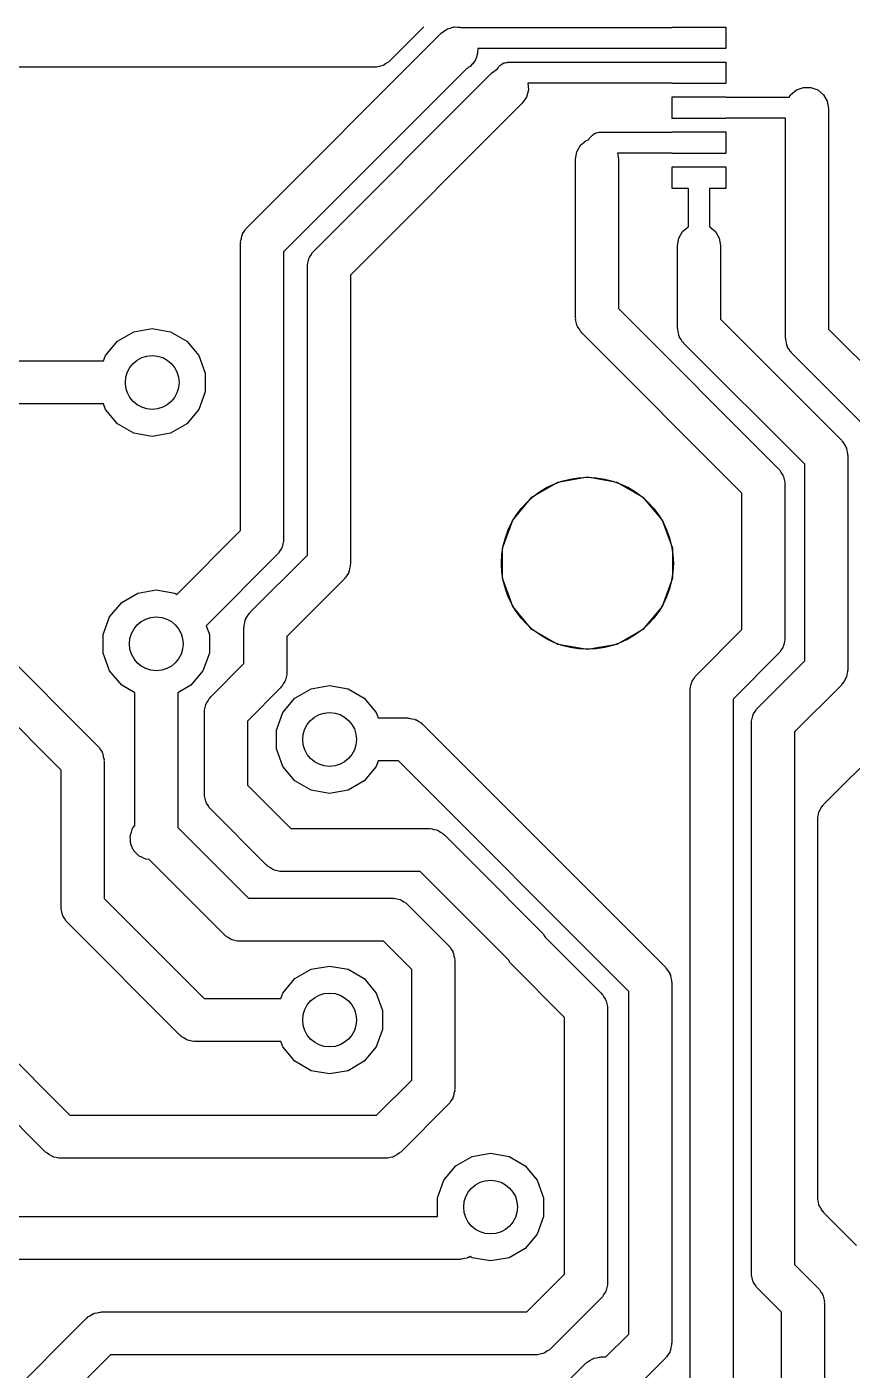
# Model space of a CAD drawing. Extents: x 39.6 to 114.5, y -93.8 to -28.4.
# Drawn here: x 50.55 to 65.91, y -67.87 to -42.88 of the extents above; entities that cross this region are included whole.
import ezdxf

# ---------------------------------------------------------------- set-up
doc = ezdxf.new("R2010")
doc.units = 0
doc.header["$MEASUREMENT"] = 0
doc.layers.add('BLACK', color=7, linetype='CONTINUOUS')

msp = doc.modelspace()

# ---------------------------------------------------------------- linework, layer by layer
at = {"layer": 'Black'}
for p, q in [((57.9154, -42.904), (57.3058, -43.5136)), ((57.9255, -42.8896), (57.9154, -42.904)), ((57.939, -42.8783), (57.9255, -42.8896)), ((58.2642, -42.9958), (58.307, -42.9658)), ((58.307, -42.9658), (58.347, -42.9322)), ((58.347, -42.9322), (58.3635, -42.9262)), ((58.3635, -42.9262), (58.378, -42.9161)), ((58.378, -42.9161), (58.4284, -42.9026)), ((58.4284, -42.9026), (58.4775, -42.8847)), ((58.4775, -42.8847), (58.4951, -42.8847)), ((58.4951, -42.8847), (58.5121, -42.8801)), ((58.5121, -42.8801), (58.5642, -42.8847)), ((58.5642, -42.8847), (58.6165, -42.8847)), ((58.6165, -42.8847), (58.6272, -42.8886)), ((58.6272, -42.8886), (62.5638, -42.8886)), ((62.5638, -42.8886), (62.5638, -42.8836)), ((62.5638, -42.8836), (63.5638, -42.8836)), ((63.5638, -42.8836), (63.5638, -43.2836)), ((54.6447, -46.6153), (58.2642, -42.9958)), ((58.9054, -43.4741), (58.8934, -43.507)), ((58.9229, -43.4438), (58.9054, -43.4741)), ((58.929, -43.4093), (58.9229, -43.4438)), ((58.9409, -43.3765), (58.929, -43.4093)), ((58.947, -43.307), (58.9409, -43.3415)), ((58.9409, -43.3415), (58.9409, -43.3765)), ((62.5638, -43.2786), (58.947, -43.2786)), ((58.947, -43.2786), (58.947, -43.2786)), ((58.947, -43.2786), (58.947, -43.307)), ((62.5638, -43.2836), (62.5638, -43.2786)), ((63.5638, -43.2836), (62.5638, -43.2836)), ((57.023, -43.6308), (50.3089, -43.6308)), ((58.7327, -43.6586), (55.3275, -47.0638)), ((57.0403, -43.6277), (57.023, -43.6308)), ((57.0579, -43.6293), (57.0403, -43.6277)), ((57.1083, -43.6158), (57.0579, -43.6293)), ((57.1598, -43.6067), (57.1083, -43.6158)), ((57.175, -43.5979), (57.1598, -43.6067)), ((57.192, -43.5933), (57.175, -43.5979)), ((57.2349, -43.5633), (57.192, -43.5933)), ((57.2801, -43.5372), (57.2349, -43.5633)), ((57.2914, -43.5237), (57.2801, -43.5372)), ((57.3058, -43.5136), (57.2914, -43.5237)), ((58.747, -43.6534), (58.7327, -43.6586)), ((58.7738, -43.6309), (58.747, -43.6534)), ((58.8041, -43.6134), (58.7738, -43.6309)), ((58.8266, -43.5866), (58.8041, -43.6134)), ((58.8534, -43.5641), (58.8266, -43.5866)), ((58.8709, -43.5338), (58.8534, -43.5641)), ((58.8934, -43.507), (58.8709, -43.5338)), ((59.204, -43.7354), (59.3102, -43.6609)), ((59.3102, -43.6609), (59.3247, -43.6403)), ((59.3247, -43.6403), (59.3374, -43.6183)), ((59.3374, -43.6183), (59.344, -43.6127)), ((59.344, -43.6127), (59.3489, -43.6057)), ((59.3489, -43.6057), (59.3589, -43.5957)), ((59.3589, -43.5957), (59.3659, -43.5908)), ((59.3659, -43.5908), (59.3715, -43.5842)), ((59.3715, -43.5842), (59.3935, -43.5715)), ((59.3935, -43.5715), (59.4144, -43.5569)), ((59.4144, -43.5569), (59.4227, -43.5546)), ((59.4227, -43.5546), (59.4301, -43.5504)), ((59.4301, -43.5504), (59.4552, -43.5459)), ((59.4552, -43.5459), (59.4798, -43.5393)), ((59.4798, -43.5393), (59.4883, -43.5401)), ((59.4883, -43.5401), (59.4968, -43.5386)), ((59.4968, -43.5386), (62.5638, -43.5386)), ((62.5638, -43.5386), (62.5638, -43.5336)), ((62.5638, -43.5336), (63.5638, -43.5336)), ((63.5638, -43.5336), (63.5638, -43.9336)), ((55.8893, -47.0501), (59.204, -43.7354)), ((62.5638, -43.9286), (59.8744, -43.9286)), ((59.8744, -43.9286), (59.8853, -44.0531)), ((62.5638, -43.9336), (62.5638, -43.9286)), ((63.5638, -43.9336), (62.5638, -43.9336)), ((59.8493, -44.1872), (59.7696, -44.301)), ((59.8853, -44.0531), (59.8493, -44.1872)), ((62.5638, -44.5836), (62.5638, -44.1836)), ((62.5638, -44.1836), (63.5638, -44.1836)), ((63.5638, -44.1836), (63.5638, -44.1886)), ((63.5638, -44.1886), (64.7415, -44.1886)), ((64.7415, -44.1886), (64.7684, -44.1421)), ((64.7684, -44.1421), (64.8748, -44.0528)), ((64.8748, -44.0528), (65.0053, -44.0053)), ((65.0053, -44.0053), (65.1443, -44.0053)), ((65.1443, -44.0053), (65.2748, -44.0528)), ((65.2748, -44.0528), (65.3812, -44.1421)), ((65.3812, -44.1421), (65.4507, -44.2624)), ((59.7696, -44.301), (56.5721, -47.4986)), ((65.4507, -44.2624), (65.4748, -44.3992)), ((65.4748, -44.3992), (65.4748, -47.7266)), ((63.5638, -44.5836), (62.5638, -44.5836)), ((64.6748, -44.5786), (63.5638, -44.5786)), ((63.5638, -44.5786), (63.5638, -44.5836)), ((64.6748, -47.7266), (64.6748, -44.5786)), ((61.0032, -44.978), (61.0138, -44.9597)), ((61.0138, -44.9597), (61.0204, -44.9541)), ((61.0204, -44.9541), (61.0253, -44.9471)), ((61.0253, -44.9471), (61.0767, -44.8957)), ((61.0767, -44.8957), (61.0837, -44.8908)), ((61.0837, -44.8908), (61.0893, -44.8842)), ((61.0893, -44.8842), (61.1113, -44.8715)), ((61.1113, -44.8715), (61.1322, -44.8569)), ((61.1322, -44.8569), (61.1405, -44.8546)), ((61.1405, -44.8546), (61.1479, -44.8504)), ((61.1479, -44.8504), (61.173, -44.8459)), ((61.173, -44.8459), (61.1976, -44.8393)), ((61.1976, -44.8393), (61.2062, -44.8401)), ((61.2062, -44.8401), (61.2146, -44.8386)), ((61.2146, -44.8386), (62.5638, -44.8386)), ((62.5638, -44.8386), (62.5638, -44.8336)), ((62.5638, -44.8336), (63.5638, -44.8336)), ((63.5638, -44.8336), (63.5638, -45.2336)), ((60.7632, -45.339), (60.7873, -45.2022)), ((60.7873, -45.2022), (60.8568, -45.0819)), ((60.8568, -45.0819), (60.9632, -44.9926)), ((60.9632, -44.9926), (61.0032, -44.978)), ((60.7632, -47.3456), (60.7632, -45.339)), ((62.5638, -45.2286), (61.5437, -45.2286)), ((61.5437, -45.2286), (61.5632, -45.339)), ((61.5632, -45.339), (61.5632, -47.3456)), ((62.5638, -45.2336), (62.5638, -45.2286)), ((63.5638, -45.2336), (62.5638, -45.2336)), ((62.5638, -45.8836), (62.5638, -45.4836)), ((62.5638, -45.4836), (63.5638, -45.4836)), ((63.5638, -45.4836), (63.5638, -45.8836)), ((62.8688, -45.8836), (62.5638, -45.8836)), ((62.8688, -46.5954), (62.8688, -45.8836)), ((63.5638, -45.8836), (63.2588, -45.8836)), ((63.2588, -45.8836), (63.2588, -46.5954)), ((54.565, -46.7291), (54.595, -46.6862)), ((54.595, -46.6862), (54.6211, -46.641)), ((54.6211, -46.641), (54.6346, -46.6297)), ((54.6346, -46.6297), (54.6447, -46.6153)), ((62.6879, -46.8068), (62.7574, -46.6865)), ((62.7574, -46.6865), (62.8638, -46.5972)), ((62.8638, -46.5972), (62.8688, -46.5954)), ((63.2588, -46.5954), (63.2638, -46.5972)), ((63.2638, -46.5972), (63.3702, -46.6865)), ((63.3702, -46.6865), (63.4397, -46.8068)), ((54.5275, -46.8981), (54.5306, -46.8808)), ((54.5275, -52.2472), (54.5275, -46.8981)), ((54.529, -46.8632), (54.5425, -46.8128)), ((54.5306, -46.8808), (54.529, -46.8632)), ((54.5425, -46.8128), (54.5516, -46.7613)), ((54.5516, -46.7613), (54.5604, -46.7461)), ((54.5604, -46.7461), (54.565, -46.7291)), ((62.6638, -46.9436), (62.6879, -46.8068)), ((62.6638, -47.7012), (62.6638, -46.9436)), ((63.4397, -46.8068), (63.4638, -46.9436)), ((63.4638, -46.9436), (63.4638, -47.7012)), ((55.3275, -47.0638), (55.3275, -52.4129)), ((55.7871, -47.2476), (55.7962, -47.1961)), ((55.7962, -47.1961), (55.805, -47.1809)), ((55.805, -47.1809), (55.8096, -47.1639)), ((55.8096, -47.1639), (55.8396, -47.121)), ((55.8396, -47.121), (55.8657, -47.0758)), ((55.8657, -47.0758), (55.8792, -47.0645)), ((55.8792, -47.0645), (55.8893, -47.0501)), ((55.7721, -47.3329), (55.7752, -47.3156)), ((55.7721, -52.7044), (55.7721, -47.3329)), ((55.7736, -47.298), (55.7871, -47.2476)), ((55.7752, -47.3156), (55.7736, -47.298)), ((60.7632, -48.2854), (60.7632, -47.3456)), ((61.5632, -47.3456), (61.5632, -48.1197)), ((56.5721, -47.4986), (56.5721, -52.8701)), ((62.6638, -48.4842), (62.6638, -47.7012)), ((63.4638, -47.7012), (63.4638, -48.3185)), ((64.6748, -48.6664), (64.6748, -47.7266)), ((65.4748, -47.7266), (65.4748, -48.5007)), ((61.5632, -48.1197), (64.5448, -51.1014)), ((60.7663, -48.3027), (60.7632, -48.2854)), ((60.7647, -48.3203), (60.7663, -48.3027)), ((60.7782, -48.3707), (60.7647, -48.3203)), ((60.7873, -48.4222), (60.7782, -48.3707)), ((60.7961, -48.4374), (60.7873, -48.4222)), ((60.8007, -48.4544), (60.7961, -48.4374)), ((60.8307, -48.4973), (60.8007, -48.4544)), ((63.4638, -48.3185), (65.7132, -50.568)), ((52.2379, -48.7246), (52.5396, -48.5504)), ((52.5396, -48.5504), (52.8828, -48.4899)), ((52.8828, -48.4899), (53.226, -48.5504)), ((53.226, -48.5504), (53.5277, -48.7246)), ((60.8568, -48.5425), (60.8307, -48.4973)), ((60.8703, -48.5538), (60.8568, -48.5425)), ((60.8804, -48.5682), (60.8703, -48.5538)), ((63.862, -51.5499), (60.8804, -48.5682)), ((62.6669, -48.5015), (62.6638, -48.4842)), ((62.6653, -48.5191), (62.6669, -48.5015)), ((62.6788, -48.5695), (62.6653, -48.5191)), ((62.6879, -48.621), (62.6788, -48.5695)), ((62.6967, -48.6362), (62.6879, -48.621)), ((62.7013, -48.6532), (62.6967, -48.6362)), ((62.7313, -48.6961), (62.7013, -48.6532)), ((62.7574, -48.7413), (62.7313, -48.6961)), ((64.6779, -48.6837), (64.6748, -48.6664)), ((64.6763, -48.7013), (64.6779, -48.6837)), ((64.6898, -48.7517), (64.6763, -48.7013)), ((65.4748, -48.5007), (67.3127, -50.3386)), ((52.0139, -48.9915), (52.2379, -48.7246)), ((53.5277, -48.7246), (53.7517, -48.9915)), ((62.7709, -48.7526), (62.7574, -48.7413)), ((62.781, -48.767), (62.7709, -48.7526)), ((65.0304, -51.0165), (62.781, -48.767)), ((64.6989, -48.8032), (64.6898, -48.7517)), ((64.7077, -48.8184), (64.6989, -48.8032)), ((64.7123, -48.8354), (64.7077, -48.8184)), ((64.7423, -48.8783), (64.7123, -48.8354)), ((64.7684, -48.9235), (64.7423, -48.8783)), ((64.7819, -48.9348), (64.7684, -48.9235)), ((64.792, -48.9492), (64.7819, -48.9348)), ((66.6603, -50.8176), (64.792, -48.9492)), ((48.4746, -49.0932), (51.9769, -49.0932)), ((51.9769, -49.0932), (52.0139, -48.9915)), ((53.7517, -48.9915), (53.8709, -49.319)), ((53.8709, -49.319), (53.8709, -49.6674)), ((53.8709, -49.6674), (53.7517, -49.9949)), ((51.9769, -49.8932), (48.6403, -49.8932)), ((52.0139, -49.9949), (51.9769, -49.8932)), ((52.2379, -50.2618), (52.0139, -49.9949)), ((53.7517, -49.9949), (53.5277, -50.2618)), ((52.5396, -50.436), (52.2379, -50.2618)), ((52.8828, -50.4965), (52.5396, -50.436)), ((53.226, -50.436), (52.8828, -50.4965)), ((53.5277, -50.2618), (53.226, -50.436)), ((65.7132, -50.568), (65.7233, -50.5824)), ((65.7233, -50.5824), (65.7368, -50.5937)), ((65.7368, -50.5937), (65.7629, -50.6389)), ((65.7629, -50.6389), (65.7929, -50.6818)), ((65.7929, -50.6818), (65.7975, -50.6988)), ((65.7975, -50.6988), (65.8063, -50.714)), ((65.8063, -50.714), (65.8154, -50.7655)), ((65.8154, -50.7655), (65.8289, -50.8159)), ((65.8289, -50.8159), (65.8273, -50.8335)), ((65.8273, -50.8335), (65.8304, -50.8508)), ((65.8304, -50.8508), (65.8304, -52.8066)), ((64.5448, -51.1014), (64.5549, -51.1158)), ((64.5549, -51.1158), (64.5684, -51.1271)), ((64.5684, -51.1271), (64.5945, -51.1723)), ((64.5945, -51.1723), (64.6245, -51.2152)), ((64.6245, -51.2152), (64.6291, -51.2322)), ((65.0304, -52.8066), (65.0304, -51.0165)), ((59.953, -51.627), (60.4361, -51.3481)), ((60.4361, -51.3481), (60.9854, -51.2513)), ((60.9854, -51.2513), (61.5347, -51.3481)), ((61.5347, -51.3481), (62.0178, -51.627)), ((64.6291, -51.2322), (64.6379, -51.2474)), ((64.6379, -51.2474), (64.647, -51.2989)), ((64.647, -51.2989), (64.6605, -51.3493)), ((64.6605, -51.3493), (64.6589, -51.3669)), ((64.6589, -51.3669), (64.662, -51.3842)), ((64.662, -51.3842), (64.662, -53.2384)), ((59.5945, -52.0543), (59.953, -51.627)), ((62.0178, -51.627), (62.3763, -52.0543)), ((63.862, -53.2384), (63.862, -51.5499)), ((59.4037, -52.5785), (59.5945, -52.0543)), ((62.3763, -52.0543), (62.5671, -52.5785)), ((53.3398, -53.4349), (54.5275, -52.2472)), ((55.326, -52.4478), (55.3125, -52.4982)), ((55.3275, -52.4129), (55.3244, -52.4302)), ((55.3244, -52.4302), (55.326, -52.4478)), ((55.2103, -52.6957), (53.8876, -54.0185)), ((54.7082, -53.7684), (55.7721, -52.7044)), ((55.2204, -52.6813), (55.2103, -52.6957)), ((55.2339, -52.67), (55.2204, -52.6813)), ((55.26, -52.6248), (55.2339, -52.67)), ((55.29, -52.5819), (55.26, -52.6248)), ((55.2946, -52.5649), (55.29, -52.5819)), ((55.3034, -52.5497), (55.2946, -52.5649)), ((55.3125, -52.4982), (55.3034, -52.5497)), ((59.4037, -53.1363), (59.4037, -52.5785)), ((62.5671, -52.5785), (62.5671, -53.1363)), ((56.5571, -52.9554), (56.548, -53.0069)), ((56.5706, -52.905), (56.5571, -52.9554)), ((56.5721, -52.8701), (56.569, -52.8874)), ((56.569, -52.8874), (56.5706, -52.905)), ((65.0304, -54.6729), (65.0304, -52.8066)), ((65.8304, -52.8066), (65.8304, -54.8386)), ((56.4549, -53.1529), (55.391, -54.2169)), ((56.465, -53.1385), (56.4549, -53.1529)), ((56.4785, -53.1272), (56.465, -53.1385)), ((56.5046, -53.082), (56.4785, -53.1272)), ((56.5346, -53.0391), (56.5046, -53.082)), ((56.5392, -53.0221), (56.5346, -53.0391)), ((56.548, -53.0069), (56.5392, -53.0221)), ((59.5945, -53.6605), (59.4037, -53.1363)), ((62.5671, -53.1363), (62.3763, -53.6605)), ((48.8984, -53.2858), (51.8702, -56.2576)), ((52.3141, -53.5874), (52.6158, -53.4132)), ((52.6158, -53.4132), (52.959, -53.3527)), ((52.959, -53.3527), (53.3022, -53.4132)), ((53.3022, -53.4132), (53.3398, -53.4349)), ((63.862, -54.0887), (63.862, -53.2384)), ((64.662, -53.2384), (64.662, -54.2544)), ((52.0901, -53.8543), (52.3141, -53.5874)), ((59.953, -54.0878), (59.5945, -53.6605)), ((62.3763, -53.6605), (62.0178, -54.0878)), ((51.1874, -56.7061), (48.4499, -53.9686)), ((51.9709, -54.1818), (52.0901, -53.8543)), ((54.5925, -54.0163), (54.606, -53.9659)), ((54.606, -53.9659), (54.6151, -53.9144)), ((54.6151, -53.9144), (54.6239, -53.8992)), ((54.6239, -53.8992), (54.6285, -53.8822)), ((54.6285, -53.8822), (54.6585, -53.8393)), ((54.6585, -53.8393), (54.6846, -53.7941)), ((54.6846, -53.7941), (54.6981, -53.7828)), ((54.6981, -53.7828), (54.7082, -53.7684)), ((51.9709, -54.5302), (51.9709, -54.1818)), ((53.8876, -54.0185), (53.9471, -54.1818)), ((53.9471, -54.1818), (53.9471, -54.5302)), ((54.591, -54.0512), (54.5941, -54.0339)), ((54.591, -54.7237), (54.591, -54.0512)), ((54.5941, -54.0339), (54.5925, -54.0163)), ((55.391, -54.2169), (55.391, -54.8894)), ((60.4361, -54.3667), (59.953, -54.0878)), ((62.0178, -54.0878), (61.5347, -54.3667)), ((63.014, -54.9368), (63.862, -54.0887)), ((60.9854, -54.4635), (60.4361, -54.3667)), ((61.5347, -54.3667), (60.9854, -54.4635)), ((64.5945, -54.4663), (64.5684, -54.5115)), ((64.6245, -54.4234), (64.5945, -54.4663)), ((64.6291, -54.4064), (64.6245, -54.4234)), ((64.6379, -54.3912), (64.6291, -54.4064)), ((64.647, -54.3397), (64.6379, -54.3912)), ((64.6605, -54.2893), (64.647, -54.3397)), ((64.662, -54.2544), (64.6589, -54.2717)), ((64.6589, -54.2717), (64.6605, -54.2893)), ((52.0901, -54.8577), (51.9709, -54.5302)), ((53.9471, -54.5302), (53.8279, -54.8577)), ((64.5448, -54.5372), (63.6968, -55.3853)), ((64.157, -55.5464), (65.0304, -54.6729)), ((64.5549, -54.5228), (64.5448, -54.5372)), ((64.5684, -54.5115), (64.5549, -54.5228)), ((52.3141, -55.1246), (52.0901, -54.8577)), ((53.8279, -54.8577), (53.6039, -55.1246)), ((53.9716, -55.3432), (54.591, -54.7237)), ((55.3895, -54.9243), (55.376, -54.9747)), ((55.391, -54.8894), (55.3879, -54.9067)), ((55.3879, -54.9067), (55.3895, -54.9243)), ((62.9643, -55.0077), (62.9904, -54.9625)), ((62.9904, -54.9625), (63.0039, -54.9512)), ((63.0039, -54.9512), (63.014, -54.9368)), ((65.8154, -54.9239), (65.8063, -54.9754)), ((65.8289, -54.8735), (65.8154, -54.9239)), ((65.8304, -54.8386), (65.8273, -54.8559)), ((65.8273, -54.8559), (65.8289, -54.8735)), ((52.559, -55.266), (52.3141, -55.1246)), ((53.6039, -55.1246), (53.359, -55.266)), ((55.2738, -55.1722), (54.6544, -55.7917)), ((55.2839, -55.1578), (55.2738, -55.1722)), ((55.2974, -55.1465), (55.2839, -55.1578)), ((55.3235, -55.1013), (55.2974, -55.1465)), ((55.3535, -55.0584), (55.3235, -55.1013)), ((55.3581, -55.0414), (55.3535, -55.0584)), ((55.3669, -55.0262), (55.3581, -55.0414)), ((55.376, -54.9747), (55.3669, -55.0262)), ((55.5399, -55.3654), (55.8416, -55.1912)), ((55.8416, -55.1912), (56.1848, -55.1307)), ((56.1848, -55.1307), (56.528, -55.1912)), ((56.528, -55.1912), (56.8297, -55.3654)), ((62.8968, -55.2196), (62.8999, -55.2023)), ((62.8968, -55.2704), (62.8968, -55.2196)), ((62.8983, -55.1847), (62.9118, -55.1343)), ((62.8999, -55.2023), (62.8983, -55.1847)), ((62.9118, -55.1343), (62.9209, -55.0828)), ((62.9209, -55.0828), (62.9297, -55.0676)), ((62.9297, -55.0676), (62.9343, -55.0506)), ((62.9343, -55.0506), (62.9643, -55.0077)), ((65.7132, -55.1214), (64.8398, -55.9949)), ((65.7233, -55.107), (65.7132, -55.1214)), ((65.7368, -55.0957), (65.7233, -55.107)), ((65.7629, -55.0505), (65.7368, -55.0957)), ((65.7929, -55.0076), (65.7629, -55.0505)), ((65.7975, -54.9906), (65.7929, -55.0076)), ((65.8063, -54.9754), (65.7975, -54.9906)), ((52.559, -57.733), (52.559, -55.266)), ((53.359, -55.266), (53.359, -57.7717)), ((53.8873, -55.474), (53.8919, -55.457)), ((53.8919, -55.457), (53.9219, -55.4141)), ((53.9219, -55.4141), (53.948, -55.3689)), ((53.948, -55.3689), (53.9615, -55.3576)), ((53.9615, -55.3576), (53.9716, -55.3432)), ((55.3159, -55.6323), (55.5399, -55.3654)), ((56.8297, -55.3654), (57.0537, -55.6323)), ((62.8968, -57.6326), (62.8968, -55.2704)), ((63.6968, -55.3853), (63.6968, -57.6326)), ((53.8544, -55.626), (53.8575, -55.6087)), ((53.8544, -56.8452), (53.8544, -55.626)), ((53.8559, -55.5911), (53.8694, -55.5407)), ((53.8575, -55.6087), (53.8559, -55.5911)), ((53.8694, -55.5407), (53.8785, -55.4892)), ((53.8785, -55.4892), (53.8873, -55.474)), ((55.1967, -55.9598), (55.3159, -55.6323)), ((57.0537, -55.6323), (57.0907, -55.734)), ((64.0548, -55.7439), (64.0639, -55.6924)), ((64.0639, -55.6924), (64.0727, -55.6772)), ((64.0727, -55.6772), (64.0773, -55.6602)), ((64.0773, -55.6602), (64.1073, -55.6173)), ((64.1073, -55.6173), (64.1334, -55.5721)), ((64.1334, -55.5721), (64.1469, -55.5608)), ((64.1469, -55.5608), (64.157, -55.5464)), ((54.6544, -55.7917), (54.6544, -56.8452)), ((55.1967, -56.3082), (55.1967, -55.9598)), ((57.0907, -55.734), (57.6326, -55.734)), ((57.6326, -55.734), (57.6499, -55.7371)), ((57.6499, -55.7371), (57.6675, -55.7355)), ((57.6675, -55.7355), (57.7179, -55.749)), ((57.7179, -55.749), (57.7694, -55.7581)), ((57.7694, -55.7581), (57.7846, -55.7669)), ((57.7846, -55.7669), (57.8016, -55.7715)), ((57.8016, -55.7715), (57.8445, -55.8015)), ((57.8445, -55.8015), (57.8897, -55.8276)), ((57.8897, -55.8276), (57.901, -55.8411)), ((57.901, -55.8411), (57.9154, -55.8512)), ((57.9154, -55.8512), (62.4366, -60.3724)), ((64.0398, -55.8292), (64.0429, -55.8119)), ((64.0398, -56.5658), (64.0398, -55.8292)), ((64.0413, -55.7943), (64.0548, -55.7439)), ((64.0429, -55.8119), (64.0413, -55.7943)), ((64.8398, -55.9949), (64.8398, -56.5658)), ((65.3889, -57.3371), (66.5826, -56.1433)), ((51.8702, -56.2576), (51.8803, -56.272)), ((51.8803, -56.272), (51.8938, -56.2833)), ((51.8938, -56.2833), (51.9199, -56.3285)), ((51.9199, -56.3285), (51.9499, -56.3714)), ((51.9499, -56.3714), (51.9545, -56.3884)), ((51.9545, -56.3884), (51.9633, -56.4036)), ((51.9633, -56.4036), (51.9724, -56.4551)), ((51.9724, -56.4551), (51.9859, -56.5055)), ((55.3159, -56.6357), (55.1967, -56.3082)), ((51.1874, -59.2582), (51.1874, -56.7061)), ((51.9859, -56.5055), (51.9843, -56.5231)), ((51.9843, -56.5231), (51.9874, -56.5404)), ((51.9874, -56.5404), (51.9874, -59.0925)), ((55.5399, -56.9026), (55.3159, -56.6357)), ((57.0537, -56.6357), (56.8297, -56.9026)), ((57.0907, -56.534), (57.0537, -56.6357)), ((57.4669, -56.534), (57.0907, -56.534)), ((61.7538, -60.8209), (57.4669, -56.534)), ((64.0398, -66.0654), (64.0398, -56.5658)), ((64.8398, -56.5658), (64.8398, -65.8997)), ((53.8544, -57.15), (53.8544, -56.8452)), ((54.6544, -56.8452), (54.6544, -56.9843)), ((55.8416, -57.0768), (55.5399, -56.9026)), ((56.8297, -56.9026), (56.528, -57.0768)), ((53.8575, -57.1673), (53.8544, -57.15)), ((53.8559, -57.1849), (53.8575, -57.1673)), ((53.8694, -57.2353), (53.8559, -57.1849)), ((54.6544, -56.9843), (55.4615, -57.7914)), ((56.1848, -57.1373), (55.8416, -57.0768)), ((56.528, -57.0768), (56.1848, -57.1373)), ((53.8785, -57.2868), (53.8694, -57.2353)), ((53.8873, -57.302), (53.8785, -57.2868)), ((53.8919, -57.319), (53.8873, -57.302)), ((53.9219, -57.3619), (53.8919, -57.319)), ((53.948, -57.4071), (53.9219, -57.3619)), ((53.9615, -57.4184), (53.948, -57.4071)), ((53.9716, -57.4328), (53.9615, -57.4184)), ((55.013, -58.4742), (53.9716, -57.4328)), ((65.2958, -57.4831), (65.3046, -57.4679)), ((65.3046, -57.4679), (65.3092, -57.4509)), ((65.3092, -57.4509), (65.3392, -57.408)), ((65.3392, -57.408), (65.3653, -57.3628)), ((65.3653, -57.3628), (65.3788, -57.3515)), ((65.3788, -57.3515), (65.3889, -57.3371)), ((62.8968, -67.2592), (62.8968, -57.6326)), ((63.6968, -57.6326), (63.6968, -67.2592)), ((65.2717, -57.6199), (65.2748, -57.6026)), ((65.2717, -64.6557), (65.2717, -57.6199)), ((65.2732, -57.585), (65.2867, -57.5346)), ((65.2748, -57.6026), (65.2732, -57.585)), ((65.2867, -57.5346), (65.2958, -57.4831)), ((52.4716, -57.9406), (52.4762, -57.9236)), ((52.4762, -57.9927), (52.4716, -57.9406)), ((52.4762, -57.906), (52.4941, -57.8569)), ((52.4762, -57.9236), (52.4762, -57.906)), ((52.4941, -57.8569), (52.5076, -57.8065)), ((52.5076, -57.8065), (52.5177, -57.792)), ((52.5177, -57.792), (52.5237, -57.7755)), ((52.5237, -57.7755), (52.5573, -57.7355)), ((52.5573, -57.7355), (52.559, -57.733)), ((53.359, -57.7717), (54.6741, -59.0868)), ((55.4615, -57.7914), (58.039, -57.7914)), ((58.039, -57.7914), (58.0563, -57.7945)), ((58.0563, -57.7945), (58.0739, -57.7929)), ((58.0739, -57.7929), (58.1243, -57.8064)), ((58.1243, -57.8064), (58.1758, -57.8155)), ((58.1758, -57.8155), (58.191, -57.8243)), ((58.191, -57.8243), (58.208, -57.8289)), ((58.208, -57.8289), (58.2509, -57.8589)), ((58.2509, -57.8589), (58.2961, -57.885)), ((58.2961, -57.885), (58.3074, -57.8985)), ((58.3074, -57.8985), (58.3218, -57.9086)), ((58.3218, -57.9086), (58.8679, -58.4547)), ((52.4762, -58.045), (52.4762, -57.9927)), ((52.4822, -58.0615), (52.4762, -58.045)), ((52.4837, -58.079), (52.4822, -58.0615)), ((52.5058, -58.1264), (52.4837, -58.079)), ((52.5237, -58.1755), (52.5058, -58.1264)), ((52.535, -58.189), (52.5237, -58.1755)), ((52.5424, -58.2049), (52.535, -58.189)), ((52.5794, -58.2419), (52.5424, -58.2049)), ((52.613, -58.2819), (52.5794, -58.2419)), ((52.6282, -58.2907), (52.613, -58.2819)), ((52.6407, -58.3032), (52.6282, -58.2907)), ((52.688, -58.3252), (52.6407, -58.3032)), ((52.7333, -58.3514), (52.688, -58.3252)), ((52.7506, -58.3544), (52.7333, -58.3514)), ((52.7666, -58.3619), (52.7506, -58.3544)), ((52.8186, -58.3664), (52.7666, -58.3619)), ((52.8231, -58.3672), (52.8186, -58.3664)), ((54.2256, -59.7696), (52.8231, -58.3672)), ((58.8679, -58.4547), (60.1379, -59.7247)), ((55.0274, -58.4843), (55.013, -58.4742)), ((55.0387, -58.4978), (55.0274, -58.4843)), ((55.0839, -58.5239), (55.0387, -58.4978)), ((55.1268, -58.5539), (55.0839, -58.5239)), ((55.1438, -58.5585), (55.1268, -58.5539)), ((55.159, -58.5673), (55.1438, -58.5585)), ((55.2105, -58.5764), (55.159, -58.5673)), ((55.2609, -58.5899), (55.2105, -58.5764)), ((55.2785, -58.5883), (55.2609, -58.5899)), ((55.2958, -58.5914), (55.2785, -58.5883)), ((57.8733, -58.5914), (55.2958, -58.5914)), ((58.3023, -59.0203), (57.8733, -58.5914)), ((51.9874, -59.0925), (53.8473, -60.9524)), ((54.6741, -59.0868), (57.3532, -59.0868)), ((57.3532, -59.0868), (57.3705, -59.0899)), ((57.3705, -59.0899), (57.3881, -59.0883)), ((57.3881, -59.0883), (57.4385, -59.1018)), ((57.4385, -59.1018), (57.49, -59.1109)), ((57.49, -59.1109), (57.5052, -59.1197)), ((57.5052, -59.1197), (57.5222, -59.1243)), ((57.5222, -59.1243), (57.5651, -59.1543)), ((57.5651, -59.1543), (57.6103, -59.1804)), ((57.6103, -59.1804), (57.6216, -59.1939)), ((57.6216, -59.1939), (57.636, -59.204)), ((57.636, -59.204), (58.398, -59.966)), ((59.5129, -60.231), (58.3023, -59.0203)), ((51.1905, -59.2755), (51.1874, -59.2582)), ((51.1889, -59.2931), (51.1905, -59.2755)), ((51.2024, -59.3435), (51.1889, -59.2931)), ((51.2115, -59.395), (51.2024, -59.3435)), ((51.2203, -59.4102), (51.2115, -59.395)), ((51.2249, -59.4272), (51.2203, -59.4102)), ((51.2549, -59.4701), (51.2249, -59.4272)), ((51.281, -59.5153), (51.2549, -59.4701)), ((51.2945, -59.5266), (51.281, -59.5153)), ((51.3046, -59.541), (51.2945, -59.5266)), ((53.3988, -61.6352), (51.3046, -59.541)), ((54.24, -59.7797), (54.2256, -59.7696)), ((54.2513, -59.7932), (54.24, -59.7797)), ((54.2965, -59.8193), (54.2513, -59.7932)), ((54.3394, -59.8493), (54.2965, -59.8193)), ((54.3564, -59.8539), (54.3394, -59.8493)), ((54.3716, -59.8627), (54.3564, -59.8539)), ((54.4231, -59.8718), (54.3716, -59.8627)), ((54.4735, -59.8853), (54.4231, -59.8718)), ((54.4911, -59.8837), (54.4735, -59.8853)), ((54.5084, -59.8868), (54.4911, -59.8837)), ((57.1875, -59.8868), (54.5084, -59.8868)), ((57.7152, -60.4145), (57.1875, -59.8868)), ((58.398, -59.966), (58.4081, -59.9804)), ((60.1379, -59.7247), (60.148, -59.7391)), ((60.148, -59.7391), (60.1615, -59.7504)), ((60.1615, -59.7504), (60.1876, -59.7956)), ((60.1876, -59.7956), (60.1973, -59.8094)), ((60.1973, -59.8094), (61.2428, -60.855)), ((58.4081, -59.9804), (58.4216, -59.9917)), ((58.4216, -59.9917), (58.4477, -60.0369)), ((58.4477, -60.0369), (58.4777, -60.0798)), ((58.4777, -60.0798), (58.4823, -60.0968)), ((58.4823, -60.0968), (58.4911, -60.112)), ((58.4911, -60.112), (58.5002, -60.1635)), ((58.5002, -60.1635), (58.5137, -60.2139)), ((58.5137, -60.2139), (58.5121, -60.2315)), ((48.6444, -60.4232), (51.3467, -63.1254)), ((55.5399, -60.5838), (55.8416, -60.4096)), ((55.8416, -60.4096), (56.1848, -60.3491)), ((56.1848, -60.3491), (56.528, -60.4096)), ((56.528, -60.4096), (56.8297, -60.5838)), ((57.7152, -62.4707), (57.7152, -60.4145)), ((58.5121, -60.2315), (58.5152, -60.2488)), ((58.5152, -60.2488), (58.5152, -62.6364)), ((59.5226, -60.2448), (59.5129, -60.231)), ((59.5487, -60.29), (59.5226, -60.2448)), ((59.5622, -60.3013), (59.5487, -60.29)), ((59.5723, -60.3157), (59.5622, -60.3013)), ((60.56, -61.3035), (59.5723, -60.3157)), ((62.4366, -60.3724), (62.4467, -60.3868)), ((62.4467, -60.3868), (62.4602, -60.3981)), ((62.4602, -60.3981), (62.4863, -60.4433)), ((62.4863, -60.4433), (62.5163, -60.4862)), ((55.3159, -60.8507), (55.5399, -60.5838)), ((56.8297, -60.5838), (57.0537, -60.8507)), ((62.5163, -60.4862), (62.5209, -60.5032)), ((62.5209, -60.5032), (62.5297, -60.5184)), ((62.5297, -60.5184), (62.5388, -60.5699)), ((62.5388, -60.5699), (62.5523, -60.6203)), ((62.5523, -60.6203), (62.5507, -60.6379)), ((62.5507, -60.6379), (62.5538, -60.6552)), ((62.5538, -60.6552), (62.5538, -67.3608)), ((53.8473, -60.9524), (55.2789, -60.9524)), ((55.2789, -60.9524), (55.3159, -60.8507)), ((57.0537, -60.8507), (57.1729, -61.1782)), ((61.2428, -60.855), (61.2529, -60.8694)), ((61.2529, -60.8694), (61.2664, -60.8807)), ((61.2664, -60.8807), (61.2925, -60.9259)), ((61.2925, -60.9259), (61.3225, -60.9688)), ((61.7538, -67.1951), (61.7538, -60.8209)), ((50.8982, -63.8082), (48.0788, -60.9888)), ((57.1729, -61.1782), (57.1729, -61.5266)), ((61.3225, -60.9688), (61.3271, -60.9858)), ((61.3271, -60.9858), (61.3359, -61.001)), ((61.3359, -61.001), (61.345, -61.0525)), ((61.345, -61.0525), (61.3585, -61.1029)), ((61.3585, -61.1029), (61.3569, -61.1205)), ((61.3569, -61.1205), (61.36, -61.1378)), ((61.36, -61.1378), (61.36, -66.2432)), ((60.56, -66.0775), (60.56, -61.3035)), ((53.4132, -61.6453), (53.3988, -61.6352)), ((53.4245, -61.6588), (53.4132, -61.6453)), ((53.4697, -61.6849), (53.4245, -61.6588)), ((53.5126, -61.7149), (53.4697, -61.6849)), ((53.5296, -61.7195), (53.5126, -61.7149)), ((57.1729, -61.5266), (57.0537, -61.8541)), ((53.5448, -61.7283), (53.5296, -61.7195)), ((53.5963, -61.7374), (53.5448, -61.7283)), ((53.6467, -61.7509), (53.5963, -61.7374)), ((53.6643, -61.7493), (53.6467, -61.7509)), ((53.6816, -61.7524), (53.6643, -61.7493)), ((55.2789, -61.7524), (53.6816, -61.7524)), ((55.3159, -61.8541), (55.2789, -61.7524)), ((55.5399, -62.121), (55.3159, -61.8541)), ((57.0537, -61.8541), (56.8297, -62.121)), ((55.8416, -62.2952), (55.5399, -62.121)), ((56.8297, -62.121), (56.528, -62.2952)), ((56.1848, -62.3557), (55.8416, -62.2952)), ((56.528, -62.2952), (56.1848, -62.3557)), ((57.0605, -63.1254), (57.7152, -62.4707)), ((58.5137, -62.6713), (58.5002, -62.7217)), ((58.5152, -62.6364), (58.5121, -62.6537)), ((58.5121, -62.6537), (58.5137, -62.6713)), ((58.398, -62.9192), (57.509, -63.8082)), ((58.4081, -62.9048), (58.398, -62.9192)), ((58.4216, -62.8935), (58.4081, -62.9048)), ((58.4477, -62.8483), (58.4216, -62.8935)), ((58.4777, -62.8054), (58.4477, -62.8483)), ((58.4823, -62.7884), (58.4777, -62.8054)), ((58.4911, -62.7732), (58.4823, -62.7884)), ((58.5002, -62.7217), (58.4911, -62.7732)), ((51.3467, -63.1254), (57.0605, -63.1254)), ((50.9126, -63.8183), (50.8982, -63.8082)), ((50.9239, -63.8318), (50.9126, -63.8183)), ((50.9691, -63.8579), (50.9239, -63.8318)), ((51.012, -63.8879), (50.9691, -63.8579)), ((51.029, -63.8925), (51.012, -63.8879)), ((51.0442, -63.9013), (51.029, -63.8925)), ((51.0957, -63.9104), (51.0442, -63.9013)), ((51.1461, -63.9239), (51.0957, -63.9104)), ((51.1637, -63.9223), (51.1461, -63.9239)), ((51.181, -63.9254), (51.1637, -63.9223)), ((57.2262, -63.9254), (51.181, -63.9254)), ((57.2435, -63.9223), (57.2262, -63.9254)), ((57.2611, -63.9239), (57.2435, -63.9223)), ((57.3115, -63.9104), (57.2611, -63.9239)), ((57.363, -63.9013), (57.3115, -63.9104)), ((57.3782, -63.8925), (57.363, -63.9013)), ((57.3952, -63.8879), (57.3782, -63.8925)), ((57.4381, -63.8579), (57.3952, -63.8879)), ((57.4833, -63.8318), (57.4381, -63.8579)), ((57.4946, -63.8183), (57.4833, -63.8318)), ((57.509, -63.8082), (57.4946, -63.8183)), ((58.5371, -64.0636), (58.8388, -63.8894)), ((58.8388, -63.8894), (59.182, -63.8289)), ((59.182, -63.8289), (59.5252, -63.8894)), ((59.5252, -63.8894), (59.8269, -64.0636)), ((58.3131, -64.3305), (58.5371, -64.0636)), ((59.8269, -64.0636), (60.0509, -64.3305)), ((58.1939, -64.658), (58.3131, -64.3305)), ((60.0509, -64.3305), (60.1701, -64.658)), ((58.1939, -65.005), (58.1939, -64.658)), ((60.1701, -64.658), (60.1701, -65.0064)), ((65.2748, -64.673), (65.2717, -64.6557)), ((65.2732, -64.6906), (65.2748, -64.673)), ((65.2867, -64.741), (65.2732, -64.6906)), ((65.2958, -64.7925), (65.2867, -64.741)), ((65.3046, -64.8077), (65.2958, -64.7925)), ((65.3092, -64.8247), (65.3046, -64.8077)), ((65.3392, -64.8676), (65.3092, -64.8247)), ((65.3653, -64.9128), (65.3392, -64.8676)), ((65.3788, -64.9241), (65.3653, -64.9128)), ((65.3889, -64.9385), (65.3788, -64.9241)), ((65.9973, -65.547), (65.3889, -64.9385)), ((50.0126, -65.005), (58.1939, -65.005)), ((60.1701, -65.0064), (60.0509, -65.3339)), ((60.0509, -65.3339), (59.8269, -65.6008)), ((59.8269, -65.6008), (59.5252, -65.775)), ((58.6092, -65.805), (50.1783, -65.805)), ((58.6265, -65.8019), (58.6092, -65.805)), ((58.6441, -65.8035), (58.6265, -65.8019)), ((58.6945, -65.79), (58.6441, -65.8035)), ((58.746, -65.7809), (58.6945, -65.79)), ((58.7612, -65.7721), (58.746, -65.7809)), ((58.7782, -65.7675), (58.7612, -65.7721)), ((58.7998, -65.7524), (58.7782, -65.7675)), ((58.8388, -65.775), (58.7998, -65.7524)), ((59.182, -65.8355), (58.8388, -65.775)), ((59.5252, -65.775), (59.182, -65.8355)), ((64.8398, -65.8997), (65.2814, -66.3414)), ((59.8545, -66.783), (60.56, -66.0775)), ((64.0429, -66.0827), (64.0398, -66.0654)), ((64.0413, -66.1003), (64.0429, -66.0827)), ((64.0548, -66.1507), (64.0413, -66.1003)), ((64.0639, -66.2022), (64.0548, -66.1507)), ((64.0727, -66.2174), (64.0639, -66.2022)), ((61.2925, -66.4551), (61.2664, -66.5003)), ((61.3225, -66.4122), (61.2925, -66.4551)), ((61.3271, -66.3952), (61.3225, -66.4122)), ((61.3359, -66.38), (61.3271, -66.3952)), ((61.345, -66.3285), (61.3359, -66.38)), ((61.3585, -66.2781), (61.345, -66.3285)), ((61.36, -66.2432), (61.3569, -66.2605)), ((61.3569, -66.2605), (61.3585, -66.2781)), ((64.0773, -66.2344), (64.0727, -66.2174)), ((64.1073, -66.2773), (64.0773, -66.2344)), ((64.1334, -66.3225), (64.1073, -66.2773)), ((64.1469, -66.3338), (64.1334, -66.3225)), ((64.157, -66.3482), (64.1469, -66.3338)), ((64.5986, -66.7899), (64.157, -66.3482)), ((65.2814, -66.3414), (65.2915, -66.3558)), ((65.2915, -66.3558), (65.305, -66.3671)), ((65.305, -66.3671), (65.3311, -66.4123)), ((65.3311, -66.4123), (65.3611, -66.4552)), ((65.3611, -66.4552), (65.3657, -66.4722)), ((61.2428, -66.526), (60.303, -67.4658)), ((61.2529, -66.5116), (61.2428, -66.526)), ((61.2664, -66.5003), (61.2529, -66.5116)), ((65.3657, -66.4722), (65.3745, -66.4874)), ((65.3745, -66.4874), (65.3836, -66.5389)), ((65.3836, -66.5389), (65.3971, -66.5893)), ((65.3971, -66.5893), (65.3955, -66.6069)), ((65.3955, -66.6069), (65.3986, -66.6242)), ((65.3986, -66.6242), (65.3986, -69.1178)), ((50.1487, -68.4116), (51.6602, -66.9002)), ((51.6602, -66.9002), (51.6746, -66.8901)), ((51.6746, -66.8901), (51.6859, -66.8766)), ((51.6859, -66.8766), (51.7311, -66.8505)), ((51.7311, -66.8505), (51.774, -66.8205)), ((51.774, -66.8205), (51.791, -66.8159)), ((51.791, -66.8159), (51.8062, -66.8071)), ((51.8062, -66.8071), (51.8577, -66.798)), ((51.8577, -66.798), (51.9081, -66.7845)), ((51.9081, -66.7845), (51.9257, -66.7861)), ((51.9257, -66.7861), (51.943, -66.783)), ((51.943, -66.783), (59.8545, -66.783)), ((64.5986, -69.1178), (64.5986, -66.7899)), ((61.3277, -67.6212), (61.7538, -67.1951)), ((62.5388, -67.4461), (62.5297, -67.4976)), ((62.5523, -67.3957), (62.5388, -67.4461)), ((62.5538, -67.3608), (62.5507, -67.3781)), ((62.5507, -67.3781), (62.5523, -67.3957)), ((62.8968, -68.6683), (62.8968, -67.2592)), ((63.6968, -67.2592), (63.6968, -68.834)), ((52.1087, -67.583), (50.7058, -68.9858)), ((60.0202, -67.583), (52.1087, -67.583)), ((60.0375, -67.5799), (60.0202, -67.583)), ((60.0551, -67.5815), (60.0375, -67.5799)), ((60.1055, -67.568), (60.0551, -67.5815)), ((60.157, -67.5589), (60.1055, -67.568)), ((60.1722, -67.5501), (60.157, -67.5589)), ((60.1892, -67.5455), (60.1722, -67.5501)), ((60.2321, -67.5155), (60.1892, -67.5455)), ((60.2773, -67.4894), (60.2321, -67.5155)), ((60.2886, -67.4759), (60.2773, -67.4894)), ((60.303, -67.4658), (60.2886, -67.4759)), ((60.9823, -67.7148), (61.0275, -67.6887)), ((61.0275, -67.6887), (61.0704, -67.6587)), ((61.0704, -67.6587), (61.0874, -67.6541)), ((61.0874, -67.6541), (61.1026, -67.6453)), ((61.1026, -67.6453), (61.1541, -67.6362)), ((61.1541, -67.6362), (61.2045, -67.6227)), ((61.2045, -67.6227), (61.2221, -67.6243)), ((61.2221, -67.6243), (61.2394, -67.6212)), ((61.2394, -67.6212), (61.3277, -67.6212)), ((62.4366, -67.6436), (61.7762, -68.304)), ((62.4467, -67.6292), (62.4366, -67.6436)), ((62.4602, -67.6179), (62.4467, -67.6292)), ((62.4863, -67.5727), (62.4602, -67.6179)), ((62.5163, -67.5298), (62.4863, -67.5727)), ((62.5209, -67.5128), (62.5163, -67.5298)), ((62.5297, -67.4976), (62.5209, -67.5128)), ((59.5497, -69.1452), (60.9566, -67.7384)), ((60.9566, -67.7384), (60.971, -67.7283)), ((60.971, -67.7283), (60.9823, -67.7148))]:
    msp.add_line(p, q, dxfattribs=at)
for centre, radius in [((52.8828, -49.4932), 0.5004), ((52.8828, -49.4932), 0.5004), ((60.9854, -52.8574), 1.6), ((60.9854, -52.8574), 1.6), ((52.959, -54.356), 0.5004), ((52.959, -54.356), 0.5004), ((56.1848, -56.134), 0.5004), ((56.1848, -56.134), 0.5004), ((56.1848, -61.3524), 0.5004), ((56.1848, -61.3524), 0.5004), ((59.182, -64.8322), 0.5004), ((59.182, -64.8322), 0.5004)]:
    msp.add_circle(centre, radius, dxfattribs=at)

doc.saveas('drawing.dxf')
